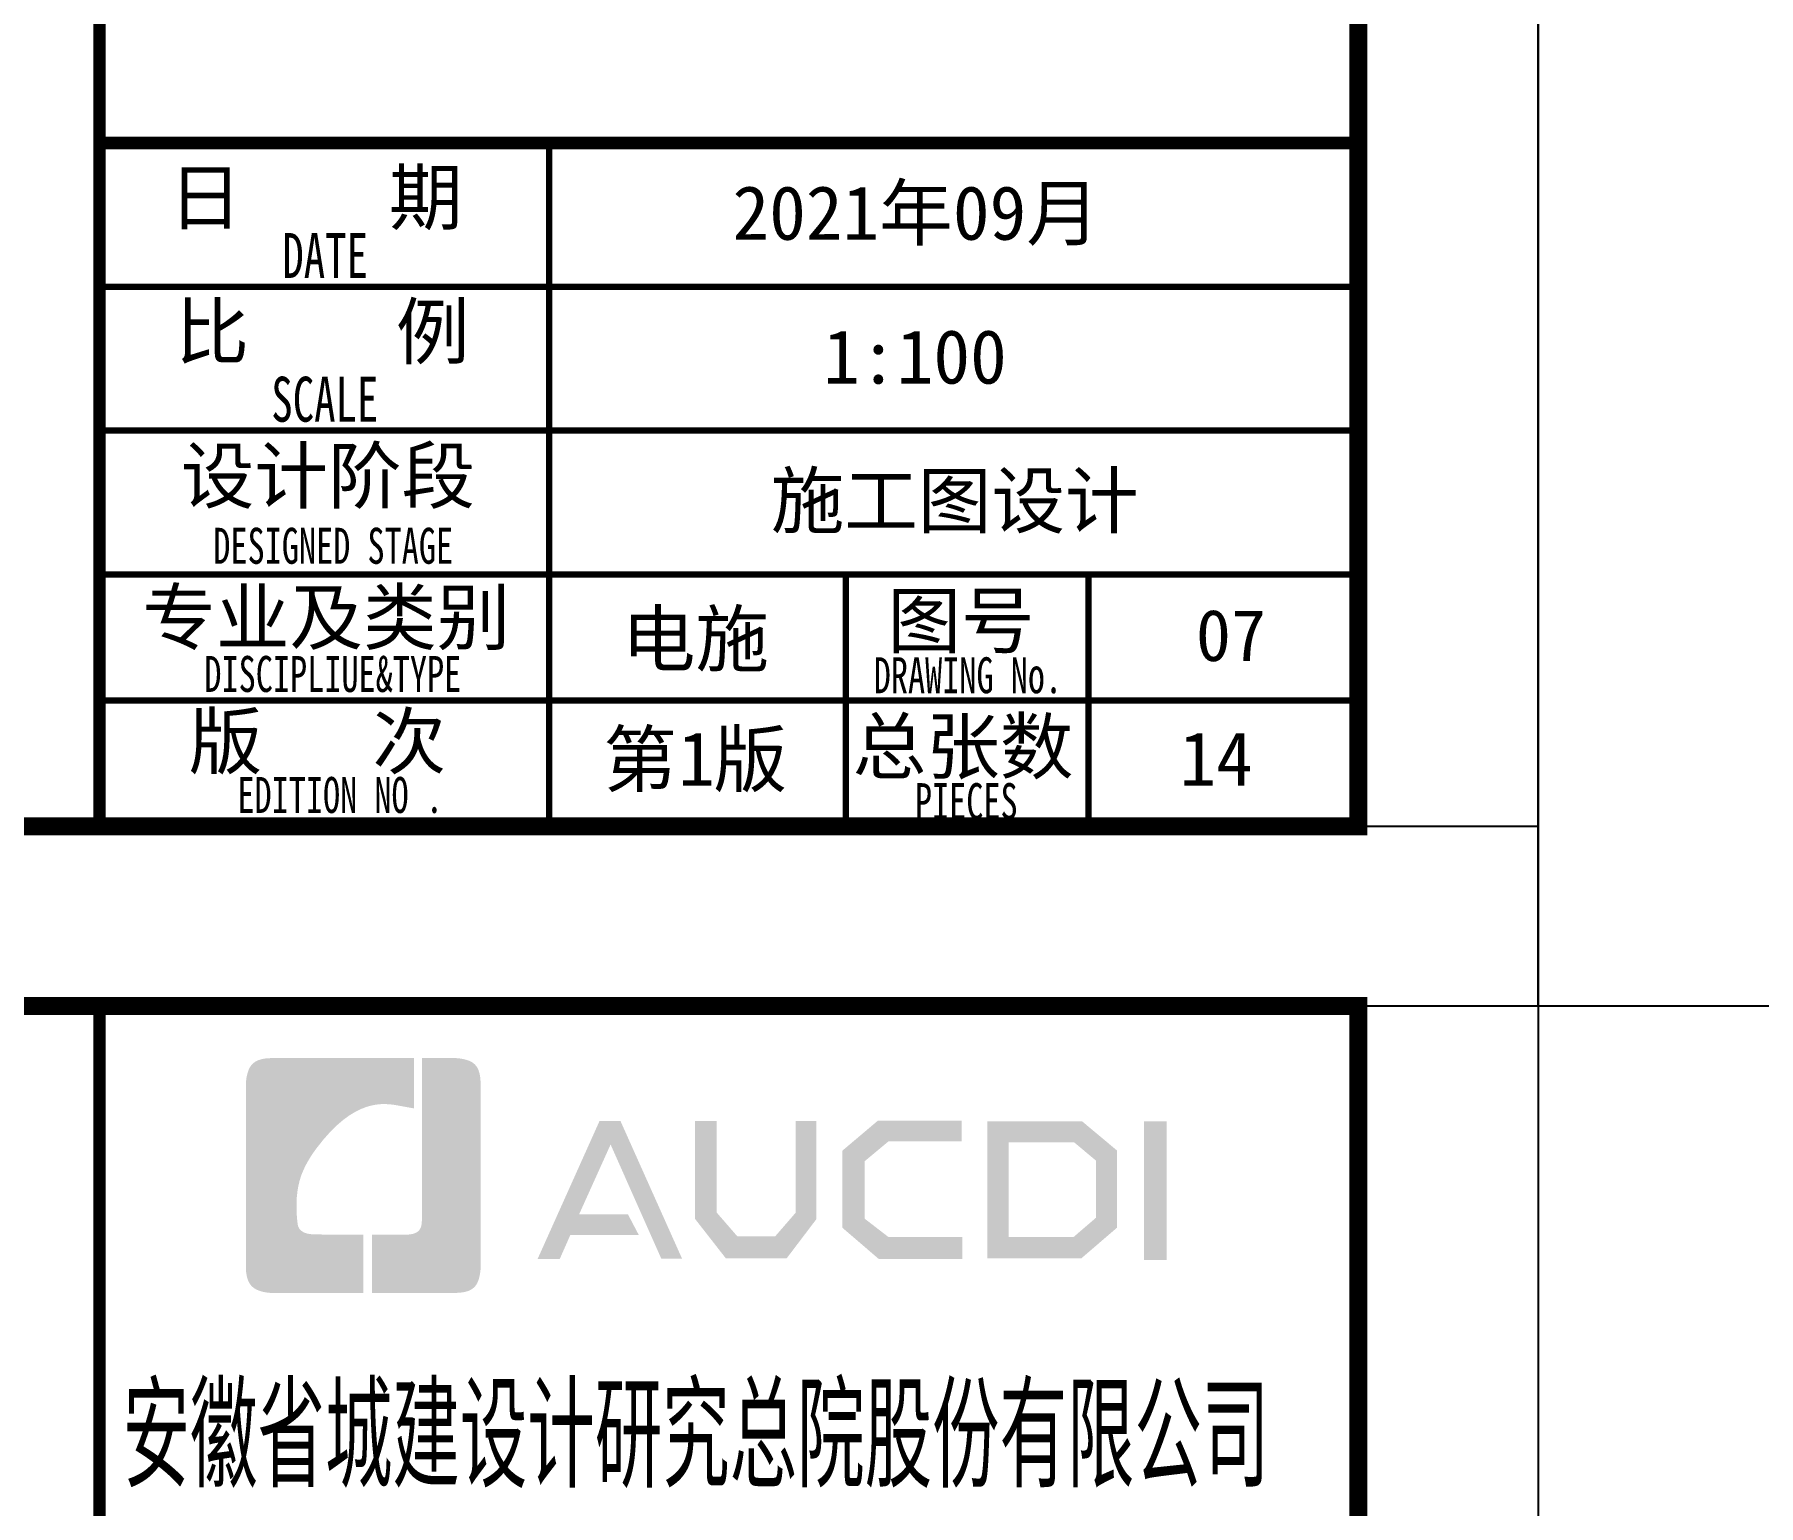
# Model space of a CAD drawing. Extents: x 3002737 to 4077523, y -995787 to -7267.
# Drawn here: x 3108473 to 3118060, y -820364 to -812183 of the extents above; entities that cross this region are included whole.
import ezdxf

# ---------------------------------------------------------------- set-up
doc = ezdxf.new("R2010")
doc.units = 0
doc.header["$LTSCALE"] = 1000
doc.header["$MEASUREMENT"] = 0
doc.layers.get('0').update_dxf_attribs({"linetype": 'CONTINUOUS'})
for name, color, linetype in [('!!电气', 1, 'CONTINUOUS'), ('PUB_TITLE', 4, 'CONTINUOUS'), ('图签文字', 4, 'CONTINUOUS')]:
    doc.layers.add(name, color=color, linetype=linetype)
doc.layers.add('yichutu', color=7, linetype='CONTINUOUS', true_color=0xffffff, plot=False)
doc.layers.add('图框', color=147, linetype='CONTINUOUS', lineweight=20)
doc.layers.add('图签', color=147, linetype='CONTINUOUS', lineweight=18)
doc.styles.add('宋体', font='', dxfattribs={"height": 4})
doc.styles.add('建筑图签-1', font='simhei.ttf', dxfattribs={"width": 0.7})
doc.styles.get('宋体').set_extended_font_data('SimSun')

# ---------------------------------------------------------------- blocks, each defined once
blk = doc.blocks.new('院标1')
h = blk.add_hatch(color=150)
h.dxf.hatch_style = 1
h.set_gradient(color1=(33, 113, 253), color2=(33, 113, 253), tint=1, name='INVCURVED')
edge = h.paths.add_edge_path()
edge.add_spline(control_points=[(116372.9, 648379), (116378.7, 648379.3), (116381.5, 648378.8), (116390.6, 648378.8), (116390.6, 648378.8), (116390.6, 648378.8), (116616, 648378.8), (116616, 648378.8), (116616, 648378.8), (116616, 648378.8), (116616, 648053.9), (116616, 648053.9), (116616, 648053.9), (116616, 648053.9), (116108.1, 648053.9), (116108.1, 648053.9), (116108.1, 648053.9), (116027.8, 648053.9), (115962.7, 648111.2), (115962.7, 648199.3), (115962.7, 648199.3), (115962.7, 648199.3), (115962.7, 649214.7), (115962.7, 649214.7), (115962.7, 649214.7), (115962.7, 649295.1), (116018.4, 649360.1), (116108.1, 649360.1), (116108.1, 649360.1), (116108.1, 649360.1), (116896.7, 649360.1), (116896.7, 649360.1), (116896.7, 649360.1), (116896.7, 649360.1), (116896.7, 649080.2), (116896.7, 649080.2), (116896.7, 649080.2), (116896.7, 649080.2), (116566.2, 649140.5), (116356, 648859.1), (116356, 648859.1), (116245.1, 648719.2), (116240.3, 648545.3), (116247.2, 648465.7), (116247.2, 648465.7), (116254.2, 648386.1), (116247.2, 648465.7), (116247.2, 648465.7), (116247.2, 648465.7), (116247.2, 648465.7), (116257.8, 648373.9), (116372.9, 648379)], knot_values=[0, 0, 0, 0, 0.071429, 0.071429, 0.071429, 0.107143, 0.142857, 0.142857, 0.142857, 0.178571, 0.214286, 0.214286, 0.214286, 0.25, 0.285714, 0.285714, 0.285714, 0.321429, 0.357143, 0.357143, 0.357143, 0.392857, 0.428571, 0.428571, 0.428571, 0.464286, 0.5, 0.5, 0.5, 0.535714, 0.571429, 0.571429, 0.571429, 0.607143, 0.642857, 0.642857, 0.642857, 0.678571, 0.714286, 0.714286, 0.714286, 0.75, 0.785714, 0.785714, 0.785714, 0.821429, 0.857143, 0.857143, 0.857143, 0.928571, 1, 1, 1, 1], degree=3, periodic=0)
h = blk.add_hatch(color=150)
h.dxf.hatch_style = 1
h.set_gradient(color1=(33, 113, 253), color2=(33, 113, 253), tint=1, name='INVCURVED')
edge = h.paths.add_edge_path()
edge.add_spline(control_points=[(117268.1, 649214.7), (117268.1, 649214.7), (117268.1, 648199.3), (117268.1, 648199.3), (117268.1, 648199.3), (117268.1, 648114.2), (117212.5, 648053.9), (117122.7, 648053.9), (117122.7, 648053.9), (117122.7, 648053.9), (116663, 648053.9), (116663, 648053.9), (116663, 648053.9), (116663, 648053.9), (116663, 648378.8), (116663, 648378.8), (116663, 648378.8), (116663, 648378.8), (116865.3, 648378.8), (116865.3, 648378.8), (116865.3, 648378.8), (116907.2, 648378.8), (116941.1, 648412.8), (116941.1, 648454.6), (116941.1, 648454.6), (116941.1, 648454.6), (116941.1, 649360.1), (116941.1, 649360.1), (116941.1, 649360.1), (116941.1, 649360.1), (117122.7, 649360.1), (117122.7, 649360.1), (117122.7, 649360.1), (117204.4, 649360.1), (117268.1, 649306.2), (117268.1, 649214.7)], knot_values=[0, 0, 0, 0, 0.1, 0.1, 0.1, 0.15, 0.2, 0.2, 0.2, 0.25, 0.3, 0.3, 0.3, 0.35, 0.4, 0.4, 0.4, 0.45, 0.5, 0.5, 0.5, 0.55, 0.6, 0.6, 0.6, 0.65, 0.7, 0.7, 0.7, 0.75, 0.8, 0.8, 0.8, 0.9, 1, 1, 1, 1], degree=3, periodic=0)
blk = doc.blocks.new('A$C086A1D60')
at = {"layer": 'PUB_TITLE'}
h = blk.add_hatch(color=4, dxfattribs=at)
h.paths.add_polyline_path([(5808.4, 56758.5), (5934, 56758.5), (5934, 55988.2), (5808.4, 55988.2)])
h.paths.add_polyline_path([(5055.7, 56641.9), (5055.7, 56115.9), (5416.3, 56115.9), (5540.4, 56222.6), (5540.4, 56541.2), (5420, 56641.9)], flags=16)
h.paths.add_polyline_path([(4937.6, 56759.9), (4937.6, 55997.8), (5460, 55997.8), (5658.5, 56168.3), (5658.5, 56596.4), (5462.9, 56759.9)])
h.paths.add_polyline_path([(4794.8, 56763.6), (4794.8, 56648.3), (4387.6, 56648.3), (4254.8, 56537.4), (4254.8, 56217.6), (4387.6, 56115.3), (4796.9, 56115.3), (4796.9, 55993.5), (4333.2, 55993.5), (4130.7, 56167.5), (4130.7, 56596.1), (4328.9, 56763.6)])
h.paths.add_polyline_path([(3311.8, 56761.8), (3432.4, 56761.8), (3432.4, 56251.2), (3546.5, 56119.7), (3757, 56119.7), (3871.1, 56251.2), (3871.1, 56761.8), (3985.1, 56761.8), (3985.1, 56213.9), (3820.6, 55996.9), (3482.9, 55996.9), (3311.8, 56216.1)])
h.paths.add_polyline_path([(2780, 56760.5), (2897, 56760.5), (3238.9, 55996.2), (3123.3, 55996.2), (2841.8, 56630.3), (2666.7, 56242), (2938.3, 56242), (2998.8, 56126.8), (2617.8, 56126.8), (2559.2, 55994.1), (2436.1, 55994.1)])
at = {"layer": '图框'}
for points, const_width in [([(0, 0), (0, 57400)], 70), ([(0, 3800.3), (7000, 3800.3)], 70), ([(2500, 1400.3), (2500, 3800.3)], 35), ([(0, 3000.3), (7000, 3000.3)], 35), ([(0, 2200.3), (7000, 2200.3)], 35), ([(0, 1400.3), (7000, 1400.3)], 35), ([(0, 1400.3), (6500, 1400.3)], 35), ([(2500, 0.3), (2500, 1400.3)], 35), ([(4150, 0.3), (4150, 1400.3)], 35), ([(4150, 0.3), (4150, 1400.3)], 35), ([(4150, 0.3), (4150, 1400.3)], 35), ([(5500, 0), (5500, 1400)], 35), ([(0, 700.3), (4150, 700.3)], 35), ([(4150, 700), (7000, 700)], 35)]:
    blk.add_lwpolyline(points, dxfattribs=dict(at, const_width=const_width))
blk.add_blockref('院标1', (-115148.8, -592249.1))
at = {"layer": '图签文字', "color": 7, "style": '建筑图签-1', "width": 0.55}
blk.add_text('安徽省城建设计研究总院股份有限公司', height=500, dxfattribs=at).set_placement((128.1, 54777.1))
at = {"layer": '图签文字', "color": 7, "style": '建筑图签-1'}
for s, p in [('日    期', (383.9, 3348.8)), ('比    例', (422.2, 2601.6)), ('设计阶段', (451.9, 1799.7)), ('专业及类别', (238, 1013.1)), ('图号', (4380.9, 994.4)), ('版   次 ', (496, 323)), ('总张数', (4187.8, 294.4)), ('第 版', (2800.8, 223.4))]:
    blk.add_text(s, height=300, dxfattribs=at).set_placement(p)
at = {"layer": '图签文字', "color": 6, "style": '建筑图签-1'}
for s, p in [('2021年09月', (3519.6, 3261.7)), ('1:100', (4024.5, 2461.7)), ('施工图设计', (3732.3, 1661.7)), ('电施', (2904.2, 892.8)), ('1', (3217, 225.1)), ('14', (6005, 225.1))]:
    blk.add_text(s, height=300, dxfattribs=at).set_placement(p)
at = {"layer": '图签文字', "style": '建筑图签-1', "width": 0.7}
for s, height, p in [('DATE', 250, (1016.5, 3049.2)), ('SCALE', 250, (955.2, 2250)), ('DESIGNED STAGE', 200, (632.6, 1459.9)), ('DISCIPLIUE&TYPE', 200, (582.9, 747.1)), ('DRAWING No.', 200, (4305, 739.9)), ('EDITION NO .', 200, (766.5, 74.1)), ('PIECES', 200, (4533.8, 39.9))]:
    blk.add_text(s, height=height, dxfattribs=at).set_placement(p)

msp = doc.modelspace()

# ---------------------------------------------------------------- linework, layer by layer
at = {"layer": 'yichutu', "color": 7, "true_color": 0xffffff}
for points in [[(3032735, -817586.6), (3032735, -758186.6), (3116835, -758186.6), (3116835, -817586.6)], [(3116835, -817586.6), (3116835, -758186.6), (3200935, -758186.6), (3200935, -817586.6)], [(3032735, -875986.6), (3032735, -816586.6), (3116835, -816586.6), (3116835, -875986.6)]]:
    msp.add_lwpolyline(points, close=True, dxfattribs=at)
at = {"layer": '图框'}
for points in [[(3032735, -758186.6), (3116835, -758186.6), (3116835, -817586.6), (3032735, -817586.6)], [(3032735, -758186.6), (3116835, -758186.6), (3116835, -817586.6), (3032735, -817586.6)], [(3116835, -758186.6), (3200935, -758186.6), (3200935, -817586.6), (3116835, -817586.6)], [(3116835, -758186.6), (3200935, -758186.6), (3200935, -817586.6), (3116835, -817586.6)], [(3032735, -816586.6), (3116835, -816586.6), (3116835, -875986.6), (3032735, -875986.6)], [(3032735, -816586.6), (3116835, -816586.6), (3116835, -875986.6), (3032735, -875986.6)]]:
    msp.add_lwpolyline(points, close=True, dxfattribs=at)
at = {"layer": '图框', "const_width": 100}
for points in [[(3115835, -816586.6), (3115835, -759186.6), (3035235, -759186.6), (3035235, -816586.6)], [(3115835, -874986.6), (3115835, -817586.6), (3035235, -817586.6), (3035235, -874986.6)]]:
    msp.add_lwpolyline(points, close=True, dxfattribs=at)

# ---------------------------------------------------------------- block references
at = {"layer": '!!电气'}
for p in [(3108835, -816586.6), (3108835, -874986.6)]:
    msp.add_blockref('A$C086A1D60', p, dxfattribs=at)

# ---------------------------------------------------------------- texts
at = {"layer": '图签', "color": 1, "style": '宋体'}
msp.add_text('07', height=286.68, dxfattribs=at).set_placement((3114931.5, -815667.5))

doc.saveas('drawing.dxf')
